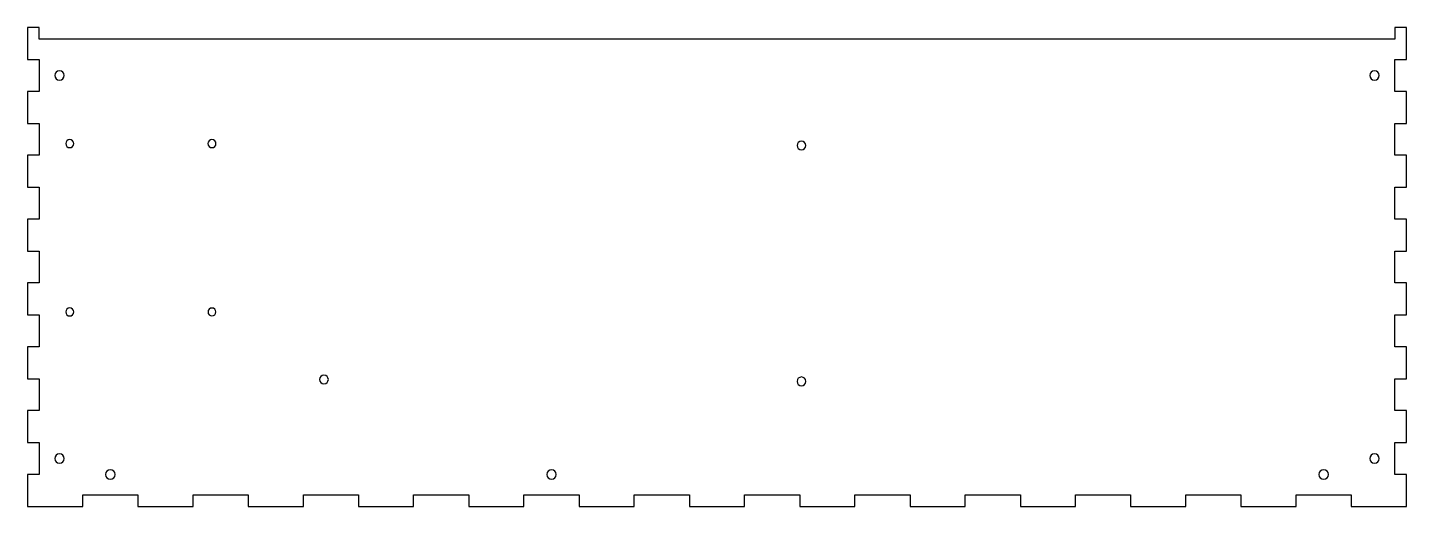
# Model space of a CAD drawing. Header units: millimetres. Extents: x 0 to 475, y 0 to 165.
import ezdxf

# ---------------------------------------------------------------- set-up
doc = ezdxf.new("R2010")
doc.units = ezdxf.units.MM
doc.layers.add('fori', color=10, linetype='Continuous')

msp = doc.modelspace()

# ---------------------------------------------------------------- linework, layer by layer
msp.add_lwpolyline([(4, 161), (4, 165), (0, 165), (0, 154), (4, 154), (4, 143), (0, 143), (0, 132), (4, 132), (4, 121), (0, 121), (0, 110), (4, 110), (4, 99), (0, 99), (0, 88), (4, 88), (4, 77), (0, 77), (0, 66), (4, 66), (4, 55), (0, 55), (0, 44), (4, 44), (4, 33), (0, 33), (0, 22), (4, 22), (4, 11), (0, 11), (0, 0), (19, 0), (19, 4), (38, 4), (38, 0), (57, 0), (57, 4), (76, 4), (76, 0), (95, 0), (95, 4), (114, 4), (114, 0), (133, 0), (133, 4), (152, 4), (152, 0), (171, 0), (171, 4), (190, 4), (190, 0), (209, 0), (209, 4), (228, 4), (228, 0), (247, 0), (247, 4), (266, 4), (266, 0), (285, 0), (285, 4), (304, 4), (304, 0), (323, 0), (323, 4), (342, 4), (342, 0), (361, 0), (361, 4), (380, 4), (380, 0), (399, 0), (399, 4), (418, 4), (418, 0), (437, 0), (437, 4), (456, 4), (456, 0), (475, 0), (475, 11), (471, 11), (471, 22), (475, 22), (475, 33), (471, 33), (471, 44), (475, 44), (475, 55), (471, 55), (471, 66), (475, 66), (475, 77), (471, 77), (471, 88), (475, 88), (475, 99), (471, 99), (471, 110), (475, 110), (475, 121), (471, 121), (471, 132), (475, 132), (475, 143), (471, 143), (471, 154), (475, 154), (475, 165), (471, 165), (471, 161), (4, 161)])
at = {"layer": 'fori', "extrusion": (0, 0, -1)}
for centre, radius in [((-11, 148.5), 1.65), ((-464, 148.5), 1.65), ((-14.53, 125), 1.38), ((-63.53, 125), 1.38), ((-266.57, 124.38), 1.5), ((-14.53, 67), 1.38), ((-63.53, 67), 1.37), ((-102.11, 43.74), 1.5), ((-266.57, 43.1), 1.5), ((-11, 16.5), 1.65), ((-464, 16.5), 1.65), ((-28.5, 11), 1.65), ((-180.5, 11), 1.65), ((-446.5, 11), 1.65)]:
    msp.add_circle(centre, radius, dxfattribs=at)

doc.saveas('drawing.dxf')
